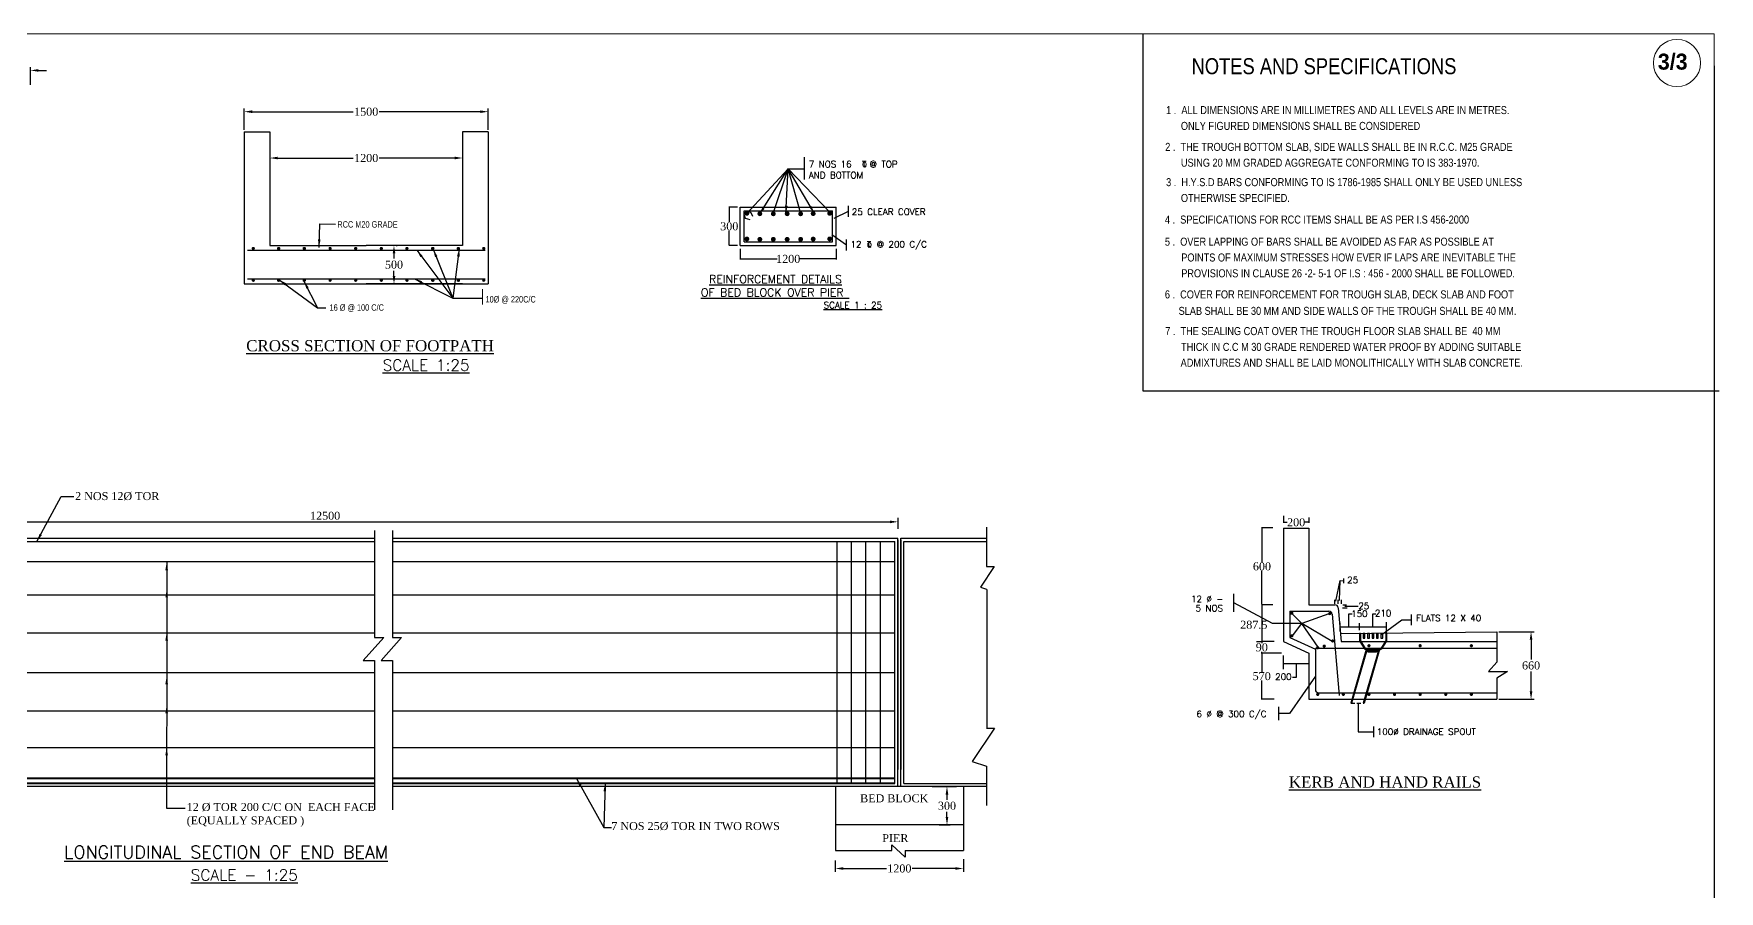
# Model space of a CAD drawing. Header units: millimetres. Extents: x 80 to 6605, y -615 to 2491.
# Drawn here: x 5911 to 6438, y -283 to -15 of the extents above; entities that cross this region are included whole.
import ezdxf
from ezdxf.enums import TextEntityAlignment as Align

# ---------------------------------------------------------------- set-up
doc = ezdxf.new("R2010")
doc.units = ezdxf.units.MM
doc.linetypes.add('DASHED', pattern=[19.05, 12.7, -6.35])
for name, color, linetype in [('abutment', 2, 'Continuous'), ('border', 7, 'Continuous'), ('MAIN', 7, 'Continuous'), ('STEEL', 5, 'Continuous'), ('TEXT_GENERAL', 4, 'Continuous')]:
    doc.layers.add(name, color=color, linetype=linetype)
doc.styles.add('ARIAL NARROW', font='ARIALN.TTF')
doc.styles.add('arn', font='ARIALN.TTF')
doc.styles.add('CITYBLUEPR', font='cityb___.ttf')
doc.styles.add('ROMANT', font='romant')
doc.styles.add('SIMPLEX', font='simplex.shx')
doc.styles.get("Standard").update_dxf_attribs({"font": 'times.ttf', "height": 2.5})
doc.styles.add('TIMES NEW ROMAN', font='times.ttf')
doc.styles.add('TNR_2.5', font='times.ttf', dxfattribs={"height": 2.5})
doc.dimstyles.new('ISO-25', dxfattribs={"dimtxt": 2.5, "dimasz": 2.5, "dimexe": 1.25, "dimexo": 0.625, "dimtad": 1, "dimlfac": 25, "dimtxsty": 'Standard', "dimcen": 2.5, "dimadec": 0, "dimazin": 0, "dimtfac": 1, "dimtmove": 0, "dimatfit": 3, "dimfxl": 1, "dimarcsym": 0})
doc.dimstyles.get("Standard").update_dxf_attribs({"dimtxt": 0.18, "dimasz": 0.18, "dimexe": 0.18, "dimexo": 0.0625, "dimgap": 0.09, "dimtad": 0, "dimtih": 1, "dimtoh": 1, "dimdec": 4, "dimzin": 0, "dimdsep": 46, "dimtxsty": 'Standard', "dimcen": 0.09, "dimadec": 0, "dimazin": 0, "dimtfac": 1, "dimtdec": 4, "dimtofl": 0, "dimtmove": 0, "dimatfit": 3, "dimfxl": 1, "dimtolj": 1, "dimtzin": 0, "dimarcsym": 0})
doc.dimstyles.new('STYLE_ESH', dxfattribs={"dimtxt": 2.5, "dimasz": 2.5, "dimexe": 1, "dimexo": 0.625, "dimtad": 0, "dimtih": 1, "dimtoh": 1, "dimdec": 0, "dimlfac": 100, "dimzin": 9, "dimdsep": 46, "dimtxsty": 'TNR_2.5', "dimcen": 2.5, "dimadec": 0, "dimazin": 2, "dimtfac": 1, "dimtdec": 0, "dimtofl": 0, "dimtmove": 2, "dimatfit": 3, "dimfxl": 1, "dimarcsym": 0})

# ---------------------------------------------------------------- blocks, each defined once
blk = doc.blocks.new('*D198')
at = {"color": 0, "lineweight": -2, "transparency": 16777216}
for p, q in [((5823.25, -169.84), (5823.25, -166.43)), ((5825.75, -167.68), (6178.66, -167.68)), ((6181.16, -169.84), (6181.16, -166.43))]:
    blk.add_line(p, q, dxfattribs=at)
at = {"color": 0, "transparency": 16777216}
for points in [[(5825.75, -167.27), (5825.75, -168.1), (5823.25, -167.68)], [(6178.66, -167.27), (6178.66, -168.1), (6181.16, -167.68)]]:
    blk.add_solid(points, dxfattribs=at)
at = {"layer": 'Defpoints', "color": 0, "transparency": 16777216}
for p in [(6181.16, -167.68), (5823.25, -170.46), (6181.16, -170.46)]:
    blk.add_point(p, dxfattribs=at)
at = {"color": 0, "transparency": 16777216, "insert": (6002.2, -165.79), "char_height": 2.5, "attachment_point": 5}
blk.add_mtext('12500', dxfattribs=at)
blk = doc.blocks.new('*D201')
at = {"color": 0, "lineweight": -2, "transparency": 16777216}
for p, q in [((5984.91, -46.46), (5984.91, -55)), ((6045.15, -46.46), (6045.15, -55)), ((5987.41, -54), (6010.99, -54)), ((6042.65, -54), (6019.06, -54))]:
    blk.add_line(p, q, dxfattribs=at)
at = {"color": 0, "transparency": 16777216}
for points in [[(5987.41, -53.58), (5987.41, -54.42), (5984.91, -54)], [(6042.65, -53.58), (6042.65, -54.42), (6045.15, -54)]]:
    blk.add_solid(points, dxfattribs=at)
at = {"layer": 'Defpoints', "color": 0, "transparency": 16777216}
for p in [(5984.91, -45.83), (6045.15, -45.83), (6045.15, -54)]:
    blk.add_point(p, dxfattribs=at)
at = {"color": 0, "transparency": 16777216, "insert": (6015.03, -54), "char_height": 2.5, "attachment_point": 5, "style": 'TNR_2.5'}
blk.add_mtext('1200', dxfattribs=at)
blk = doc.blocks.new('*D202')
at = {"color": 0, "lineweight": -2, "transparency": 16777216}
for p, q in [((5976.91, -45.21), (5976.91, -38.53)), ((5979.41, -39.53), (6010.99, -39.53)), ((6050.65, -39.53), (6019.06, -39.53)), ((6053.15, -45.21), (6053.15, -38.53))]:
    blk.add_line(p, q, dxfattribs=at)
at = {"color": 0, "transparency": 16777216}
for points in [[(5979.41, -39.11), (5979.41, -39.94), (5976.91, -39.53)], [(6050.65, -39.11), (6050.65, -39.94), (6053.15, -39.53)]]:
    blk.add_solid(points, dxfattribs=at)
at = {"layer": 'Defpoints', "color": 0, "transparency": 16777216}
for p in [(6053.15, -39.53), (5976.91, -45.83), (6053.15, -45.83)]:
    blk.add_point(p, dxfattribs=at)
at = {"color": 0, "transparency": 16777216, "insert": (6015.03, -39.53), "char_height": 2.5, "attachment_point": 5, "style": 'TNR_2.5'}
blk.add_mtext('1500', dxfattribs=at)
blk = doc.blocks.new('*D203')
at = {"color": 0, "lineweight": -2, "transparency": 16777216}
for p, q in [((6023.71, -83.83), (6023.71, -85.43)), ((6024.34, -81.33), (6024.71, -81.33)), ((6023.71, -90.83), (6023.71, -89.23)), ((6023.09, -93.33), (6022.71, -93.33))]:
    blk.add_line(p, q, dxfattribs=at)
at = {"color": 0, "transparency": 16777216}
for points in [[(6023.3, -83.83), (6024.13, -83.83), (6023.71, -81.33)], [(6023.3, -90.83), (6024.13, -90.83), (6023.71, -93.33)]]:
    blk.add_solid(points, dxfattribs=at)
at = {"layer": 'Defpoints', "color": 0, "transparency": 16777216}
for p in [(6023.71, -81.33), (6023.71, -93.33), (6023.71, -93.33)]:
    blk.add_point(p, dxfattribs=at)
at = {"color": 0, "transparency": 16777216, "insert": (6023.71, -87.33), "char_height": 2.5, "attachment_point": 5, "style": 'TNR_2.5'}
blk.add_mtext('500', dxfattribs=at)
blk = doc.blocks.new('*D204')
at = {"color": 0, "lineweight": -2, "transparency": 16777216}
for p, q in [((6161.58, -273.54), (6161.58, -276.99)), ((6201.58, -273.06), (6201.58, -276.99)), ((6164.08, -275.99), (6177.55, -275.99)), ((6199.08, -275.99), (6185.62, -275.99))]:
    blk.add_line(p, q, dxfattribs=at)
at = {"color": 0, "transparency": 16777216}
for points in [[(6164.08, -275.57), (6164.08, -276.4), (6161.58, -275.99)], [(6199.08, -275.57), (6199.08, -276.4), (6201.58, -275.99)]]:
    blk.add_solid(points, dxfattribs=at)
at = {"layer": 'Defpoints', "color": 0, "transparency": 16777216}
for p in [(6161.58, -272.92), (6201.58, -272.43), (6201.58, -275.99)]:
    blk.add_point(p, dxfattribs=at)
at = {"color": 0, "transparency": 16777216, "insert": (6181.58, -275.99), "char_height": 2.5, "attachment_point": 5, "style": 'TNR_2.5'}
blk.add_mtext('1200', dxfattribs=at)
blk = doc.blocks.new('*D205')
at = {"color": 0, "lineweight": -2, "transparency": 16777216}
for p, q in [((6194.02, -250.39), (6197.46, -250.39)), ((6196.46, -252.89), (6196.46, -254.49)), ((6194.02, -262.39), (6197.46, -262.39)), ((6196.46, -259.89), (6196.46, -258.29))]:
    blk.add_line(p, q, dxfattribs=at)
at = {"color": 0, "transparency": 16777216}
for points in [[(6196.04, -252.89), (6196.87, -252.89), (6196.46, -250.39)], [(6196.04, -259.89), (6196.87, -259.89), (6196.46, -262.39)]]:
    blk.add_solid(points, dxfattribs=at)
at = {"layer": 'Defpoints', "color": 0, "transparency": 16777216}
for p in [(6193.4, -250.39), (6193.4, -262.39), (6196.46, -262.39)]:
    blk.add_point(p, dxfattribs=at)
at = {"color": 0, "transparency": 16777216, "insert": (6196.46, -256.39), "char_height": 2.5, "attachment_point": 5, "style": 'TNR_2.5'}
blk.add_mtext('300', dxfattribs=at)
blk = doc.blocks.new('*D206')
at = {"color": 0, "lineweight": -2, "transparency": 16777216}
for p, q in [((6298.3, -169.6), (6294.68, -169.6)), ((6294.86, -169.78), (6294.86, -180.24)), ((6294.86, -193.42), (6294.86, -182.96)), ((6298.3, -193.6), (6294.68, -193.6))]:
    blk.add_line(p, q, dxfattribs=at)
at = {"color": 0, "transparency": 16777216}
for points in [[(6294.83, -169.78), (6294.89, -169.78), (6294.86, -169.6)], [(6294.83, -193.42), (6294.89, -193.42), (6294.86, -193.6)]]:
    blk.add_solid(points, dxfattribs=at)
at = {"layer": 'Defpoints', "color": 0, "transparency": 16777216}
for p in [(6294.86, -169.6), (6298.36, -169.6), (6298.36, -193.6)]:
    blk.add_point(p, dxfattribs=at)
at = {"color": 0, "transparency": 16777216, "insert": (6294.86, -181.6), "char_height": 2.5, "attachment_point": 5}
blk.add_mtext('\\A1;600', dxfattribs=at)
blk = doc.blocks.new('*D207')
at = {"color": 0, "lineweight": -2, "transparency": 16777216}
for p, q in [((6298.3, -193.6), (6294.68, -193.6)), ((6294.86, -193.78), (6294.86, -204.92)), ((6298.66, -205.1), (6294.68, -205.1))]:
    blk.add_line(p, q, dxfattribs=at)
at = {"color": 0, "transparency": 16777216}
for points in [[(6294.83, -193.78), (6294.89, -193.78), (6294.86, -193.6)], [(6294.83, -204.92), (6294.89, -204.92), (6294.86, -205.1)]]:
    blk.add_solid(points, dxfattribs=at)
at = {"layer": 'Defpoints', "color": 0, "transparency": 16777216}
for p in [(6298.36, -193.6), (6294.86, -205.1), (6298.72, -205.1)]:
    blk.add_point(p, dxfattribs=at)
at = {"color": 0, "transparency": 16777216, "insert": (6292.31, -199.85), "char_height": 2.5, "attachment_point": 5}
blk.add_mtext('\\A1;287.5', dxfattribs=at)
blk = doc.blocks.new('*D208')
at = {"color": 0, "lineweight": -2, "transparency": 16777216}
for p, q in [((6293.11, -205.1), (6294.98, -205.1)), ((6294.8, -205.28), (6294.8, -205.54)), ((6300.98, -208.7), (6294.62, -208.7)), ((6294.8, -208.52), (6294.8, -208.27))]:
    blk.add_line(p, q, dxfattribs=at)
at = {"color": 0, "transparency": 16777216}
for points in [[(6294.77, -205.28), (6294.83, -205.28), (6294.8, -205.1)], [(6294.77, -208.52), (6294.83, -208.52), (6294.8, -208.7)]]:
    blk.add_solid(points, dxfattribs=at)
at = {"layer": 'Defpoints', "color": 0, "transparency": 16777216}
for p in [(6293.05, -205.1), (6294.8, -208.7), (6301.05, -208.7)]:
    blk.add_point(p, dxfattribs=at)
at = {"color": 0, "transparency": 16777216, "insert": (6294.8, -206.9), "char_height": 2.5, "attachment_point": 5}
blk.add_mtext('\\A1;90', dxfattribs=at)
blk = doc.blocks.new('*D209')
at = {"color": 0, "lineweight": -2, "transparency": 16777216}
for p, q in [((6301.6, -165.83), (6301.6, -168)), ((6301.78, -167.82), (6302.77, -167.82)), ((6309.27, -167.82), (6308.28, -167.82)), ((6309.45, -166.35), (6309.45, -168))]:
    blk.add_line(p, q, dxfattribs=at)
at = {"color": 0, "transparency": 16777216}
for points in [[(6301.78, -167.79), (6301.78, -167.85), (6301.6, -167.82)], [(6309.27, -167.79), (6309.27, -167.85), (6309.45, -167.82)]]:
    blk.add_solid(points, dxfattribs=at)
at = {"layer": 'Defpoints', "color": 0, "transparency": 16777216}
for p in [(6301.6, -165.77), (6309.45, -166.28), (6309.45, -167.82)]:
    blk.add_point(p, dxfattribs=at)
at = {"color": 0, "transparency": 16777216, "insert": (6305.53, -167.82), "char_height": 2.5, "attachment_point": 5}
blk.add_mtext('\\A1;200', dxfattribs=at)
blk = doc.blocks.new('*D210')
at = {"color": 0, "lineweight": -2, "transparency": 16777216}
for p, q in [((6131.01, -69.35), (6128.27, -69.35)), ((6128.45, -69.53), (6128.45, -73.99)), ((6128.45, -81.17), (6128.45, -76.71)), ((6131.01, -81.35), (6128.27, -81.35))]:
    blk.add_line(p, q, dxfattribs=at)
at = {"color": 0, "transparency": 16777216}
for points in [[(6128.42, -69.53), (6128.48, -69.53), (6128.45, -69.35)], [(6128.42, -81.17), (6128.48, -81.17), (6128.45, -81.35)]]:
    blk.add_solid(points, dxfattribs=at)
at = {"layer": 'Defpoints', "color": 0, "transparency": 16777216}
for p in [(6128.45, -69.35), (6131.07, -69.35), (6131.07, -81.35)]:
    blk.add_point(p, dxfattribs=at)
at = {"color": 0, "transparency": 16777216, "insert": (6128.45, -75.35), "char_height": 2.5, "attachment_point": 5}
blk.add_mtext('\\A1;300', dxfattribs=at)
blk = doc.blocks.new('*D211')
at = {"color": 0, "lineweight": -2, "transparency": 16777216}
for p, q in [((6131.86, -82.4), (6131.86, -85.7)), ((6161.86, -82.4), (6161.86, -85.7)), ((6132.04, -85.52), (6143.36, -85.52)), ((6161.68, -85.52), (6150.36, -85.52))]:
    blk.add_line(p, q, dxfattribs=at)
at = {"color": 0, "transparency": 16777216}
for points in [[(6132.04, -85.49), (6132.04, -85.55), (6131.86, -85.52)], [(6161.68, -85.49), (6161.68, -85.55), (6161.86, -85.52)]]:
    blk.add_solid(points, dxfattribs=at)
at = {"layer": 'Defpoints', "color": 0, "transparency": 16777216}
for p in [(6131.86, -82.34), (6161.86, -82.34), (6161.86, -85.52)]:
    blk.add_point(p, dxfattribs=at)
at = {"color": 0, "transparency": 16777216, "insert": (6146.86, -85.52), "char_height": 2.5, "attachment_point": 5}
blk.add_mtext('\\A1;1200', dxfattribs=at)
blk = doc.blocks.new('*D215')
at = {"color": 0, "lineweight": -2, "transparency": 16777216}
for p, q in [((5898.15, -31.12), (5898.15, -25.62)), ((5910.15, -31.12), (5910.15, -25.62)), ((5895.65, -26.62), (5893.15, -26.62)), ((5912.65, -26.62), (5915.15, -26.62))]:
    blk.add_line(p, q, dxfattribs=at)
at = {"color": 0, "transparency": 16777216}
for points in [[(5895.65, -26.21), (5895.65, -27.04), (5898.15, -26.62)], [(5912.65, -26.21), (5912.65, -27.04), (5910.15, -26.62)]]:
    blk.add_solid(points, dxfattribs=at)
at = {"layer": 'Defpoints', "color": 0, "transparency": 16777216}
for p in [(5898.15, -26.62), (5898.15, -31.75), (5910.15, -31.75)]:
    blk.add_point(p, dxfattribs=at)
at = {"color": 0, "transparency": 16777216, "insert": (5904.15, -26.62), "char_height": 2.5, "attachment_point": 5, "style": 'TNR_2.5'}
blk.add_mtext('300', dxfattribs=at)

msp = doc.modelspace()

# ---------------------------------------------------------------- hatches: boundary and pattern name
h = msp.add_hatch()
h.set_pattern_fill('LINE', color=0, scale=0.05, angle=45, style=0)
h.set_pattern_definition([(45, (6284.52861, -207.00373), (-0.1122532, 0.1122532), [])])
h.paths.add_polyline_path([(6328.30616, -207.2395), (6327.98944, -208.33623), (6330.64391, -208.33623), (6330.95166, -207.27054)])

# ---------------------------------------------------------------- linework, layer by layer
at = {"color": 0}
for p, q in [((6257.71853, -126.87423), (6257.71853, -15.15823)), ((6436.08736, -25.15823), (6436.08736, -615.15823)), ((5976.90802, -45.83034), (5984.90802, -45.83034)), ((5976.90802, -45.83034), (5976.90802, -93.33034)), ((5984.90802, -45.83034), (5984.90802, -81.33034)), ((6053.14802, -45.83034), (6045.14802, -45.83034)), ((6045.14802, -45.83034), (6045.14802, -81.33034)), ((6053.14802, -45.83034), (6053.14802, -93.33034)), ((6146.84154, -57.35704), (6151.78871, -57.35704)), ((6151.82488, -53.70045), (6151.82488, -60.69593)), ((6131.86321, -69.35158), (6161.86321, -69.35158)), ((6131.86321, -81.35158), (6131.86321, -69.35158)), ((6133.06321, -70.55158), (6160.66321, -70.55158)), ((6133.06321, -80.15158), (6133.06321, -70.55158)), ((6133.06321, -71.84302), (6133.44098, -72.75207)), ((6133.44098, -72.75207), (6134.82625, -73.16527)), ((6134.23699, -70.55158), (6135.14673, -70.98562)), ((6135.14673, -70.98562), (6135.72564, -72.13226)), ((6160.66321, -80.15158), (6160.66321, -70.55158)), ((6161.86321, -81.35158), (6161.86321, -69.35158)), ((6165.66377, -72.37861), (6165.66377, -68.90799)), ((5977.92577, -82.74118), (6043.14802, -82.74118)), ((5984.90802, -81.33034), (6015.02802, -81.33034)), ((5997.13924, -82.74118), (6001.19259, -82.74118)), ((6045.14802, -81.33034), (6015.02802, -81.33034)), ((6032.91681, -82.74118), (6052.14557, -82.74118)), ((6131.86321, -81.35158), (6161.86321, -81.35158)), ((6131.86321, -81.35158), (6161.86321, -81.35158)), ((6133.06321, -80.15158), (6160.66321, -80.15158)), ((6165.08471, -82.8983), (6165.08471, -79.42767)), ((5976.90802, -93.33034), (6053.14802, -93.33034)), ((5977.92577, -91.7117), (6043.14802, -91.7117)), ((5997.13924, -91.7117), (6001.19259, -91.7117)), ((6045.14802, -93.33034), (6015.02802, -93.33034)), ((6032.91681, -91.7117), (6052.14557, -91.7117)), ((6437.71853, -126.87423), (6257.71853, -126.87423)), ((5823.2534, -172.79095), (6017.64165, -172.79095)), ((5823.2534, -172.79095), (6017.64165, -172.79095)), ((6017.64165, -170.38724), (6017.64165, -203.81963)), ((6023.22784, -170.38724), (6023.22784, -203.81963)), ((6023.22784, -172.79095), (6181.15596, -172.79095)), ((6023.22784, -172.79095), (6181.15596, -172.79095)), ((6181.15596, -250.39095), (6181.15596, -172.79095)), ((6181.15596, -173.29095), (6181.15596, -245.0529)), ((6182.0232, -250.39095), (6182.0232, -172.79095)), ((6182.0232, -172.79095), (6208.75466, -172.79095)), ((6182.0232, -172.79095), (6208.75466, -172.79095)), ((6182.0232, -173.29095), (6182.0232, -245.0529)), ((6208.75466, -169.36802), (6208.75466, -181.67738)), ((6301.54666, -169.60204), (6301.54666, -205.10204)), ((6301.54666, -169.60204), (6309.54666, -169.60204)), ((6309.54666, -169.60204), (6309.54666, -193.60204)), ((5824.2534, -173.79095), (6017.64165, -173.79095)), ((6023.22784, -173.79095), (6180.15596, -173.79095)), ((6162.15596, -249.39095), (6162.15596, -173.79095)), ((6166.65596, -249.39095), (6166.65596, -173.79095)), ((6171.15596, -249.39095), (6171.15596, -173.79095)), ((6175.65596, -249.39095), (6175.65596, -173.79095)), ((6180.15596, -249.39095), (6180.15596, -173.79095)), ((6183.0232, -249.39095), (6183.0232, -173.79095)), ((6183.0232, -173.79095), (6208.75466, -173.79095)), ((5824.2534, -180.05108), (6017.64165, -180.05108)), ((6023.22784, -180.05108), (6180.15596, -180.05108)), ((6211.2418, -181.67738), (6206.8885, -188.13522)), ((6208.75466, -181.67738), (6211.2418, -181.67738)), ((6206.8885, -188.13522), (6208.75466, -188.72085)), ((6208.88895, -188.79562), (6208.88895, -232.14971)), ((6320.4184, -186.78853), (6320.4184, -185.39748)), ((5824.2534, -190.45205), (6017.64165, -190.45205)), ((6023.22784, -190.45205), (6180.15596, -190.45205)), ((6286.05222, -195.8189), (6286.05222, -190.12839)), ((6298.12888, -199.42511), (6286.05222, -192.97364)), ((6309.54666, -193.60204), (6317.62984, -193.60204)), ((6317.54666, -192.05252), (6317.54666, -193.26895)), ((6317.54666, -192.05252), (6317.54666, -193.26895)), ((6318.54666, -192.05252), (6318.54666, -193.26895)), ((6318.54666, -192.05252), (6318.54666, -193.26895)), ((6318.62608, -194.51541), (6319.54666, -205.10204)), ((6319.54666, -192.05252), (6319.54666, -193.26895)), ((6319.54666, -192.05252), (6319.54666, -193.26895)), ((6320.05149, -194.51541), (6321.4769, -194.51541)), ((6320.13985, -193.60204), (6321.25406, -193.60204)), ((6307.26609, -199.42511), (6298.12888, -199.42511)), ((6303.54666, -195.60204), (6303.54666, -203.80887)), ((6303.54666, -195.60204), (6309.54666, -195.60204)), ((6309.54666, -195.60204), (6315.7962, -195.60204)), ((6316.79245, -196.51541), (6318.99998, -221.90204)), ((6319.25976, -201.80272), (6319.25976, -199.24495)), ((6325.33252, -201.57522), (6325.33252, -199.33289)), ((6333.79932, -202.47639), (6333.79932, -198.98115)), ((6341.52412, -199.95366), (6341.52412, -196.59323)), ((5824.2534, -202.30998), (6017.64165, -202.30998)), ((6020.49989, -203.81963), (6014.11091, -211.04372)), ((6017.64165, -203.81963), (6020.49989, -203.81963)), ((6026.08608, -203.81963), (6019.6971, -211.04372)), ((6023.22784, -202.30998), (6180.15596, -202.30998)), ((6023.22784, -203.81963), (6026.08608, -203.81963)), ((6301.54666, -205.10204), (6309.54666, -208.70204)), ((6303.54666, -203.80887), (6311.54666, -207.40887)), ((6319.25976, -200.52384), (6333.79932, -200.52384)), ((6319.32926, -202.60204), (6368.22268, -202.02148)), ((6319.54666, -205.10204), (6368.22268, -205.10204)), ((6325.60343, -202.5306), (6325.33204, -202.5306)), ((6325.34569, -202.4785), (6325.34569, -204.83107)), ((6325.41032, -205.04906), (6326.89715, -207.3365)), ((6325.58569, -202.4785), (6325.58569, -204.8785)), ((6325.58569, -204.8785), (6327.14569, -207.2785)), ((6333.50569, -204.8785), (6331.94569, -207.2785)), ((6333.68107, -205.04906), (6332.19424, -207.3365)), ((6333.79932, -202.47639), (6333.47365, -202.47639)), ((6333.50569, -202.4785), (6333.50569, -204.8785)), ((6333.74569, -202.4785), (6333.74569, -204.83107)), ((6333.74569, -202.4785), (6333.74569, -204.8785)), ((6333.74569, -202.4785), (6333.74569, -202.4785)), ((6368.22268, -202.02148), (6368.22268, -211.52968)), ((6298.62411, -208.70204), (6294.5984, -208.70204)), ((6294.7784, -208.88204), (6294.7784, -214.54041)), ((6301.51724, -209.46112), (6301.51724, -213.66657)), ((6309.54666, -208.70204), (6309.54666, -223.10204)), ((6311.54666, -207.09871), (6368.22268, -207.09871)), ((6311.54666, -207.40887), (6311.54666, -220.10537)), ((6327.45466, -207.5185), (6322.60787, -224.30204)), ((6327.71719, -207.50529), (6322.86658, -224.30204)), ((6331.36489, -207.53139), (6326.52182, -224.30204)), ((6331.61144, -207.53414), (6326.76917, -224.30204)), ((6327.14569, -207.2785), (6328.30616, -207.2395)), ((6327.23252, -207.5185), (6327.97972, -207.47613)), ((6327.97972, -207.47613), (6327.73134, -208.33623)), ((6327.98944, -208.33623), (6327.73134, -208.33623)), ((6328.30616, -207.2395), (6327.98944, -208.33623)), ((6327.98944, -208.33623), (6330.64391, -208.33623)), ((6328.30616, -207.2395), (6330.95166, -207.27054)), ((6330.95166, -207.27054), (6330.64391, -208.33623)), ((6330.93304, -208.33623), (6330.64391, -208.33623)), ((6331.16626, -207.52863), (6330.93304, -208.33623)), ((6331.94569, -207.2785), (6330.95166, -207.27054)), ((6331.16626, -207.52863), (6331.85886, -207.5185)), ((5824.2534, -214.73854), (6017.64165, -214.73854)), ((6014.11091, -211.04372), (6017.64165, -211.04372)), ((6017.64165, -211.04372), (6017.64165, -257.63448)), ((6019.6971, -211.04372), (6023.22784, -211.04372)), ((6023.22784, -211.04372), (6023.22784, -257.63448)), ((6023.22784, -214.73854), (6180.15596, -214.73854)), ((6301.51724, -211.88734), (6309.54666, -211.88734)), ((6368.22268, -211.52968), (6365.62603, -214.38669)), ((6365.62603, -214.38669), (6371.53175, -214.44819)), ((6371.53175, -214.44819), (6368.22268, -216.54594)), ((6294.7784, -222.92204), (6294.7784, -217.26367)), ((6312.54666, -221.10537), (6368.22268, -221.10537)), ((6368.22268, -216.54594), (6368.22268, -223.10204)), ((6298.62411, -223.10204), (6294.5984, -223.10204)), ((6300.08548, -229.65357), (6300.08548, -225.50245)), ((6309.54666, -223.10204), (6368.22268, -223.10204)), ((5824.2534, -226.71788), (6017.64165, -226.71788)), ((6023.22784, -226.71788), (6180.15596, -226.71788)), ((6329.79364, -235.00139), (6329.79364, -231.64095)), ((6211.32705, -232.14971), (6204.28185, -242.60083)), ((6208.83991, -232.14971), (6211.32705, -232.14971)), ((5824.2534, -238.16245), (6017.64165, -238.16245)), ((6023.22784, -238.16245), (6180.15596, -238.16245)), ((6204.28185, -242.60083), (6208.83991, -244.03123)), ((6208.83991, -244.03123), (6208.83991, -256.34058)), ((6017.64165, -250.39095), (5823.2534, -250.39095)), ((6182.0232, -250.39095), (6023.22784, -250.39095)), ((6161.58159, -250.39095), (6161.58159, -270.41641)), ((6208.83991, -250.39095), (6182.0232, -250.39095)), ((6191.78096, -250.39095), (6199.45544, -250.39095)), ((6201.58159, -250.39095), (6201.58159, -270.40924)), ((6201.58159, -262.39095), (6161.58159, -262.39095)), ((6161.58159, -270.41641), (6179.22602, -270.41641)), ((6179.22602, -270.41641), (6179.22602, -268.64023)), ((6183.35753, -272.42573), (6179.22602, -268.64023)), ((6183.35753, -270.41641), (6201.58159, -270.40924)), ((6183.35753, -270.41641), (6183.35753, -272.42573))]:
    msp.add_line(p, q, dxfattribs=at)
for p, q in [((6368.84768, -202.02148), (6379.91346, -202.02148)), ((6378.91346, -204.52148), (6378.91346, -210.66513)), ((6378.91346, -220.60204), (6378.91346, -214.45839)), ((6368.84768, -223.10204), (6379.91346, -223.10204))]:
    msp.add_line(p, q)
at = {"color": 0, "linetype": 'DASHED', "ltscale": 0.1}
msp.add_line((6322.60787, -224.30204), (6326.76917, -224.30204), dxfattribs=at)
at = {"color": 0, "lineweight": 40}
for p, q in [((6017.64165, -247.89095), (5824.2534, -247.89095)), ((6017.64165, -249.39095), (5824.2534, -249.39095)), ((6180.15596, -247.89095), (6023.22784, -247.89095)), ((6180.15596, -249.39095), (6023.22784, -249.39095))]:
    msp.add_line(p, q, dxfattribs=at)
at = {"color": 0, "ltscale": 6}
msp.add_line((6183.0232, -249.39095), (6208.83991, -249.39095), dxfattribs=at)
at = {"color": 0}
for points, const_width in [([(6133.56783, -71.29449, 1), (6134.31783, -71.29449, 1)], 0.75), ([(6137.62453, -71.42319, 1), (6138.37453, -71.42319, 1)], 0.75), ([(6141.82699, -71.42319, 1), (6142.57699, -71.42319, 1)], 0.75), ([(6146.15679, -71.42319, 1), (6146.90679, -71.42319, 1)], 0.75), ([(6150.35925, -71.42319, 1), (6151.10925, -71.42319, 1)], 0.75), ([(6154.28717, -71.35884, 1), (6155.03717, -71.35884, 1)], 0.75), ([(6159.4431, -71.29449, 1), (6160.1931, -71.29449, 1)], 0.75), ([(6133.56783, -79.27211, 1), (6134.31783, -79.27211, 1)], 0.75), ([(6137.62453, -79.40081, 1), (6138.37453, -79.40081, 1)], 0.75), ([(6141.82699, -79.40081, 1), (6142.57699, -79.40081, 1)], 0.75), ([(6146.15679, -79.40081, 1), (6146.90679, -79.40081, 1)], 0.75), ([(6150.35925, -79.40081, 1), (6151.10925, -79.40081, 1)], 0.75), ([(6154.28717, -79.33646, 1), (6155.03717, -79.33646, 1)], 0.75), ([(6159.4431, -79.27211, 1), (6160.1931, -79.27211, 1)], 0.75), ([(5979.50122, -82.25964, 1), (5980.00122, -82.25964, 1)], 0.5), ([(5987.38122, -82.25964, 1), (5987.88122, -82.25964, 1)], 0.5), ([(5987.50122, -82.25964, 1), (5988.00122, -82.25964, 1)], 0.5), ([(5995.38122, -82.25964, 1), (5995.88122, -82.25964, 1)], 0.5), ([(5995.50122, -82.25964, 1), (5996.00122, -82.25964, 1)], 0.5), ([(6003.50122, -82.25964, 1), (6004.00122, -82.25964, 1)], 0.5), ([(6011.50122, -82.25964, 1), (6012.00122, -82.25964, 1)], 0.5), ([(6019.50122, -82.25964, 1), (6020.00122, -82.25964, 1)], 0.5), ([(6027.50122, -82.25964, 1), (6028.00122, -82.25964, 1)], 0.5), ([(6035.50122, -82.25964, 1), (6036.00122, -82.25964, 1)], 0.5), ([(6035.62122, -82.25964, 1), (6036.12122, -82.25964, 1)], 0.5), ([(6043.50122, -82.25964, 1), (6044.00122, -82.25964, 1)], 0.5), ([(6043.62122, -82.25964, 1), (6044.12122, -82.25964, 1)], 0.5), ([(6051.50122, -82.25964, 1), (6052.00122, -82.25964, 1)], 0.5), ([(5979.50122, -92.19324, -1), (5980.00122, -92.19324, -1)], 0.5), ([(5987.38122, -92.19324, -1), (5987.88122, -92.19324, -1)], 0.5), ([(5987.50122, -92.19324, -1), (5988.00122, -92.19324, -1)], 0.5), ([(5995.38122, -92.19324, -1), (5995.88122, -92.19324, -1)], 0.5), ([(5995.50122, -92.19324, -1), (5996.00122, -92.19324, -1)], 0.5), ([(6003.50122, -92.19324, -1), (6004.00122, -92.19324, -1)], 0.5), ([(6011.50122, -92.19324, -1), (6012.00122, -92.19324, -1)], 0.5), ([(6019.50122, -92.19324, -1), (6020.00122, -92.19324, -1)], 0.5), ([(6027.50122, -92.19324, -1), (6028.00122, -92.19324, -1)], 0.5), ([(6035.50122, -92.19324, -1), (6036.00122, -92.19324, -1)], 0.5), ([(6035.62122, -92.19324, -1), (6036.12122, -92.19324, -1)], 0.5), ([(6043.50122, -92.19324, -1), (6044.00122, -92.19324, -1)], 0.5), ([(6043.62122, -92.19324, -1), (6044.12122, -92.19324, -1)], 0.5), ([(6051.50122, -92.19324, -1), (6052.00122, -92.19324, -1)], 0.5), ([(6303.90741, -196.21778, 1), (6304.40741, -196.21778, 1)], 0.5), ([(6315.7753, -196.34, 1), (6316.2753, -196.34, 1)], 0.5), ([(6303.90741, -203.30636, 1), (6304.40741, -203.30636, 1)], 0.5), ([(6316.69292, -204.89518, 1), (6317.19292, -204.89518, 1)], 0.5), ([(6312.01985, -207.01948, 1), (6312.51985, -207.01948, 1)], 0.5), ([(6314.06241, -206.51195, -1), (6314.56241, -206.51195, -1)], 0.5), ([(6328.01985, -206.38128, -1), (6328.51985, -206.38128, -1)], 0.5), ([(6344.01985, -206.38128, -1), (6344.51985, -206.38128, -1)], 0.5), ([(6360.01985, -206.38128, -1), (6360.51985, -206.38128, -1)], 0.5), ([(6312.01985, -221.58691, -1), (6312.51985, -221.58691, -1)], 0.5), ([(6320.01985, -221.58691, -1), (6320.51985, -221.58691, -1)], 0.5), ([(6328.01985, -221.58691, -1), (6328.51985, -221.58691, -1)], 0.5), ([(6336.01985, -221.58691, -1), (6336.51985, -221.58691, -1)], 0.5), ([(6344.01985, -221.58691, -1), (6344.51985, -221.58691, -1)], 0.5), ([(6352.01985, -221.58691, -1), (6352.51985, -221.58691, -1)], 0.5), ([(6360.01985, -221.58691, -1), (6360.51985, -221.58691, -1)], 0.5)]:
    msp.add_lwpolyline(points, format="xyb", close=True, dxfattribs=dict(at, const_width=const_width))
for points in [[(6327.00227, -202.51664), (6326.43642, -202.51664), (6326.43642, -204.04273), (6327.00227, -204.04273)], [(6328.40227, -202.51664), (6327.83642, -202.51664), (6327.83642, -204.04273), (6328.40227, -204.04273)], [(6329.80227, -202.51664), (6329.23642, -202.51664), (6329.23642, -204.04273), (6329.80227, -204.04273)], [(6331.20227, -202.51664), (6330.63642, -202.51664), (6330.63642, -204.04273), (6331.20227, -204.04273)], [(6332.60227, -202.51664), (6332.03642, -202.51664), (6332.03642, -204.04273), (6332.60227, -204.04273)]]:
    msp.add_lwpolyline(points, close=True, dxfattribs=at)
for centre, radius, start, end in [((6317.62984, -194.60204), 1, 4.9697407, 90), ((6315.7962, -196.60204), 1, 4.9697407, 90), ((6325.74569, -204.83107), 0.4, 180, 213.0238676), ((6333.34569, -204.83107), 0.4, 326.9761324, 0), ((6327.23252, -207.1185), 0.4, 213.0238676, 270), ((6331.85886, -207.1185), 0.4, 270, 326.9761324), ((6312.54666, -220.10537), 1, 180, 270)]:
    msp.add_arc(centre, radius, start, end, dxfattribs=at)
for points in [[(6378.49679, -204.52148), (6379.33013, -204.52148), (6378.91346, -202.02148)], [(6378.49679, -220.60204), (6379.33013, -220.60204), (6378.91346, -223.10204)]]:
    msp.add_solid(points)
for points in [[(6294.7484, -208.88204), (6294.8084, -208.88204), (6294.7784, -208.70204)], [(6294.7484, -222.92204), (6294.8084, -222.92204), (6294.7784, -223.10204)]]:
    msp.add_solid(points, dxfattribs=at)
at = {"layer": 'abutment', "color": 0, "lineweight": 5}
msp.add_line((6051.37629, -99.76841), (6051.37629, -94.9635), dxfattribs=at)
at = {"layer": 'border', "color": 0, "lineweight": 5}
for p, q in [((6436.08736, -15.15823), (5576.08736, -15.15823)), ((6436.08736, -615.15823), (6436.08736, -15.15823))]:
    msp.add_line(p, q, dxfattribs=at)
at = {"layer": 'Defpoints', "color": 0, "linetype": 'ByBlock'}
for p in [(6325.37947, -202.50956), (6331.20227, -202.51664), (6332.03642, -202.51664), (6333.74569, -202.4785), (6333.74569, -202.4785), (6333.74569, -204.8785), (6330.4268, -208.33623)]:
    msp.add_point(p, dxfattribs=at)
at = {"layer": 'STEEL', "color": 0, "lineweight": 9}
msp.add_circle((6424.48902, -24.29144), 7.37169, dxfattribs=at)

# ---------------------------------------------------------------- texts
at = {"color": 0}
for s, height, style, p in [('7 NOS 16   @ TOP', 2, 'SIMPLEX', (6153.28548, -56.91953)), ('T ', 2, 'SIMPLEX', (6169.89845, -56.97961)), ('Q', 1.5, 'SIMPLEX', (6170.00056, -56.75521)), ('AND BOTTOM', 2, 'SIMPLEX', (6153.28548, -60.3481)), ('25 CLEAR COVER', 2, 'SIMPLEX', (6166.72922, -71.79627)), ('12   @ 200 C/C', 2, 'SIMPLEX', (6166.30717, -81.9634)), ('T ', 2, 'SIMPLEX', (6171.40529, -82.08313)), ('Q', 1.5, 'SIMPLEX', (6171.5074, -81.85873)), ('%%UOF BED BLOCK OVER PIER ', 2.5, 'ROMANT', (6119.5921, -97.25461)), ('%%UREINFORCEMENT DETAILS', 2.5, 'ROMANT', (6122.15222, -93.10223)), ('%%USCALE 1 : 25', 2, 'SIMPLEX', (6157.92598, -100.97583)), ('%%UCROSS SECTION OF FOOTPATH', 3.5, 'TIMES NEW ROMAN', (5977.54472, -114.39749)), ('12 %%C -', 2, 'SIMPLEX', (6272.6994, -192.75349)), ('5 NOS ', 2, 'SIMPLEX', (6274.12401, -195.66758)), ('FLATS 12 X 40', 2, 'SIMPLEX', (6343.02691, -198.71781)), ('6 %%C @ 300 C/C', 2, 'SIMPLEX', (6274.40517, -228.69041)), ('100%%C DRAINAGE SPOUT', 2, 'SIMPLEX', (6330.7232, -234.2476)), ('%%UKERB AND HAND RAILS', 3.5, 'TIMES NEW ROMAN', (6303.25517, -250.7225)), ('%%ULONGITUDINAL SECTION OF END BEAM', 4, 'ROMANT', (5920.65512, -272.88017)), ('%%USCALE - 1:25', 3.5, 'ROMANT', (5960.23501, -279.78954))]:
    msp.add_text(s, height=height, dxfattribs=dict(at, style=style)).set_placement(p)
at = {"color": 0, "lineweight": 9, "style": 'arn'}
for s, p in [('RCC M20 GRADE', (6006.02422, -75.73701)), ('16 %%C @ 100 C/C', (6003.5864, -101.707)), ('10%%C @ 220C/C', (6052.29799, -99.14057))]:
    msp.add_text(s, height=2, dxfattribs=at).set_placement(p)
at = {"color": 0, "style": 'ARIAL NARROW'}
msp.add_text('+471.700', height=0.025, dxfattribs=at).set_placement((6021.28308, -94.25369), align=Align.MIDDLE)
at = {"color": 0}
for s, p in [('BED BLOCK', (6169.32713, -255.31124)), ('PIER', (6176.22532, -267.75232))]:
    msp.add_text(s, height=2.5, dxfattribs=at).set_placement(p)
at = {"color": 0, "insert": (6020.16471, -116.96316), "char_height": 3.5, "width": 35.7622222, "attachment_point": 1, "style": 'ROMANT'}
msp.add_mtext('{\\LSCALE 1:25}', dxfattribs=at)
at = {"color": 0, "char_height": 2.5, "width": 90.9920635, "attachment_point": 1}
for s, insert in [('2 NOS 12%%C TOR', (5924.09379, -158.37556)), ('12 %%C TOR 200 C/C ON  EACH FACE\\P(EQUALLY SPACED )', (5958.95695, -255.53147)), ('7 NOS 25%%C TOR IN TWO ROWS', (6091.60029, -261.48006))]:
    msp.add_mtext(s, dxfattribs=dict(at, insert=insert))
at = {"color": 0, "linetype": 'ByBlock', "char_height": 2, "attachment_point": 5, "style": 'SIMPLEX'}
for s, insert in [('\\A1;25', (6323.18808, -185.81996)), ('\\A1;25', (6326.66232, -193.93723)), ('150', (6325.2869, -196.39459)), ('210', (6332.70293, -196.207)), ('200', (6301.55086, -216.06328))]:
    msp.add_mtext(s, dxfattribs=dict(at, insert=insert))
at = {"color": 0, "insert": (6294.7784, -215.90204), "char_height": 2.5, "attachment_point": 5}
msp.add_mtext('\\A1;570', dxfattribs=at)
at = {"insert": (6378.91346, -212.56176), "char_height": 2.5, "attachment_point": 5, "style": 'TNR_2.5'}
msp.add_mtext('660', dxfattribs=at)
at = {"layer": 'MAIN', "color": 0, "lineweight": 9, "style": 'ARIAL NARROW'}
msp.add_text('NOTES AND SPECIFICATIONS', height=5, dxfattribs=at).set_placement((6272.86866, -27.80864))
at = {"layer": 'MAIN', "color": 0, "linetype": 'Continuous', "lineweight": 9, "style": 'ARIAL NARROW'}
for s, p in [('1 .  ALL DIMENSIONS ARE IN MILLIMETRES AND ALL LEVELS ARE IN METRES.', (6264.91117, -40.27305)), ('ONLY FIGURED DIMENSIONS SHALL BE CONSIDERED', (6269.52472, -45.21347)), ('2 .  THE TROUGH BOTTOM SLAB, SIDE WALLS SHALL BE IN R.C.C. M25 GRADE', (6264.63107, -51.77192)), ('USING 20 MM GRADED AGGREGATE CONFORMING TO IS 383-1970.', (6269.53872, -56.71033)), ('3 .  H.Y.S.D BARS CONFORMING TO IS 1786-1985 SHALL ONLY BE USED UNLESS ', (6264.91117, -62.79301)), ('OTHERWISE SPECIFIED.', (6269.52472, -67.73342)), ('4 .  SPECIFICATIONS FOR RCC ITEMS SHALL BE AS PER I.S 456-2000 ', (6264.54304, -74.48249)), ('5 .  OVER LAPPING OF BARS SHALL BE AVOIDED AS FAR AS POSSIBLE AT ', (6264.52903, -81.38647)), ('POINTS OF MAXIMUM STRESSES HOW EVER IF LAPS ARE INEVITABLE THE ', (6269.63977, -86.32689)), ('PROVISIONS IN CLAUSE 26 -2- 5-1 OF I.S : 456 - 2000 SHALL BE FOLLOWED. ', (6269.63977, -91.2673)), ('6 .  COVER FOR REINFORCEMENT FOR TROUGH SLAB, DECK SLAB AND FOOT', (6264.52303, -97.86618)), ('  SLAB SHALL BE 30 MM AND SIDE WALLS OF THE TROUGH SHALL BE 40 MM.', (6267.22466, -103.0131)), ('7 .  THE SEALING COAT OVER THE TROUGH FLOOR SLAB SHALL BE  40 MM ', (6264.63107, -109.3273)), ('THICK IN C.C M 30 GRADE RENDERED WATER PROOF BY ADDING SUITABLE ', (6269.57375, -114.26772)), ('ADMIXTURES AND SHALL BE LAID MONOLITHICALLY WITH SLAB CONCRETE.', (6269.44971, -119.20814))]:
    msp.add_text(s, height=2.5, dxfattribs=at).set_placement(p)
at = {"layer": 'TEXT_GENERAL', "color": 0, "lineweight": 9, "style": 'CITYBLUEPR'}
msp.add_text('3/3', height=5, dxfattribs=at).set_placement((6418.51518, -26.37782))

# ---------------------------------------------------------------- dimensions: what is measured, and where the dimension line sits
at = {"color": 0}
for base, p1, p2, angle, text, picture, middle in [((5898.15273, -26.62321), (5910.15273, -31.74608), (5898.15273, -31.74608), 180, '300', '*D215', (5904.15273, -26.62321)), ((6023.7122, -93.33034), (6023.7122, -81.33034), (6023.7122, -93.33034), 90, '500', '*D203', (6023.7122, -87.33034)), ((6196.4572, -262.39095), (6193.39694, -250.39095), (6193.39694, -262.39095), 90, '300', '*D205', (6196.4572, -256.39095))]:
    dim = msp.add_linear_dim(base=base, p1=p1, p2=p2, angle=angle, text=text, dimstyle='STYLE_ESH', dxfattribs=at)
    dim.commit()
    dim.dimension.update_dxf_attribs({"geometry": picture, "text_midpoint": middle})
for base, p1, p2, text, dimstyle, picture, middle in [((6053.14802, -39.52614), (5976.90802, -45.83034), (6053.14802, -45.83034), '1500', 'STYLE_ESH', '*D202', (6015.02802, -39.52614)), ((6045.14802, -54.00136), (5984.90802, -45.83034), (6045.14802, -45.83034), '1200', 'STYLE_ESH', '*D201', (6015.02802, -54.00136)), ((6181.15596, -167.6844), (5823.2534, -170.46208), (6181.15596, -170.46208), '12500', 'ISO-25', '*D198', (6002.20468, -165.78777)), ((6201.58159, -275.98574), (6161.58159, -272.91674), (6201.58159, -272.43216), '1200', 'STYLE_ESH', '*D204', (6181.58159, -275.98574))]:
    dim = msp.add_linear_dim(base=base, p1=p1, p2=p2, text=text, dimstyle=dimstyle, dxfattribs=at)
    dim.commit()
    dim.dimension.update_dxf_attribs({"geometry": picture, "text_midpoint": middle})
for base, p1, p2, text, picture, middle in [((6128.45305, -69.35158), (6131.07166, -81.35158), (6131.07166, -69.35158), '300', '*D210', (6128.45305, -75.35158)), ((6294.86132, -169.60204), (6298.36284, -193.60204), (6298.36284, -169.60204), '600', '*D206', (6294.86132, -181.60204))]:
    dim = msp.add_linear_dim(base=base, p1=p1, p2=p2, angle=90, text=text, dimstyle='Standard', override={"dimscale": 1}, dxfattribs=at)
    dim.commit()
    dim.dimension.update_dxf_attribs({"geometry": picture, "text_midpoint": middle})
for base, p1, p2, text, picture, middle in [((6161.86321, -85.52381), (6131.86321, -82.33994), (6161.86321, -82.33994), '1200', '*D211', (6146.86321, -85.52381)), ((6309.45353, -167.81952), (6301.59741, -165.77183), (6309.45353, -166.28375), '200', '*D209', (6305.52547, -167.81952))]:
    dim = msp.add_linear_dim(base=base, p1=p1, p2=p2, text=text, dimstyle='Standard', override={"dimscale": 1}, dxfattribs=at)
    dim.commit()
    dim.dimension.update_dxf_attribs({"geometry": picture, "text_midpoint": middle})
for base, p1, p2, text, override, picture, middle in [((6294.86132, -205.10204), (6298.36284, -193.60204), (6298.72482, -205.10204), '287.5', {"dimscale": 1, "dimtmove": 2}, '*D207', (6292.30963, -199.85084)), ((6294.80172, -208.70204), (6293.04577, -205.10204), (6301.04577, -208.70204), '90', {"dimscale": 1}, '*D208', (6294.80172, -206.90204))]:
    dim = msp.add_linear_dim(base=base, p1=p1, p2=p2, angle=90, text=text, dimstyle='Standard', override=override, dxfattribs=at)
    dim.commit()
    dim.dimension.update_dxf_attribs({"geometry": picture, "text_midpoint": middle, "dimtype": 160})

# ---------------------------------------------------------------- leaders
for points, dimstyle, override in [([(6133.68812, -71.56971), (6146.84154, -57.35704)], 'Standard', {"dimscale": 1}), ([(6142.26321, -71.02614), (6146.84154, -57.35704)], 'Standard', {"dimscale": 1}), ([(6159.8181, -70.91949), (6146.84154, -57.35704)], 'Standard', {"dimscale": 1}), ([(6150.73425, -71.04819), (6146.84154, -57.35704)], 'Standard', {"dimscale": 1}), ([(6161.22428, -72.76423), (6165.66377, -70.6433)], 'Standard', {"dimscale": 1}), ([(6160.4522, -77.88517), (6165.08471, -81.16298)], 'Standard', {"dimscale": 1}), ([(6030.795, -82.74118), (6042.1366, -97.80179)], 'STYLE_ESH', {"dimgap": 0.625, "dimtad": 0}), ([(6035.96064, -82.4931), (6042.1366, -97.80179), (6051.37629, -97.80179)], 'STYLE_ESH', {"dimgap": 0.625, "dimtad": 0}), ([(6044.12122, -82.25964), (6042.1366, -97.80179)], 'STYLE_ESH', {"dimgap": 0.625, "dimtad": 0}), ([(5987.76049, -91.97925), (5999.8653, -100.85722)], 'STYLE_ESH', {"dimgap": 0.625, "dimtad": 0}), ([(5995.56154, -92.43333), (5999.8653, -100.85722), (6002.4563, -100.85722)], 'STYLE_ESH', {"dimgap": 0.625, "dimtad": 0}), ([(6030.06796, -91.7117), (6042.1366, -97.80179)], 'STYLE_ESH', {"dimgap": 0.625, "dimtad": 0}), ([(5952.69785, -180.30108), (5952.69785, -188.79964)], 'STYLE_ESH', {"dimgap": 0.625, "dimtad": 0}), ([(5952.69785, -188.79964), (5952.69785, -202.30998)], 'STYLE_ESH', {"dimgap": 0.625, "dimtad": 0}), ([(6317.91145, -192.49183), (6319.24849, -186.03736)], 'Standard', {"dimscale": 1}), ([(6319.02565, -192.21362), (6319.24849, -186.03736), (6320.4184, -186.093)], 'Standard', {"dimscale": 1}), ([(6320.75783, -194.04519), (6324.92423, -194.04519)], 'Standard', {"dimscale": 1}), ([(6304.29619, -196.42572), (6307.26609, -199.42511)], 'Standard', {"dimscale": 1}), ([(6304.40741, -203.30636), (6307.26609, -199.42511)], 'Standard', {"dimscale": 1}), ([(6315.77869, -196.38105), (6307.26609, -199.42511)], 'Standard', {"dimscale": 1}), ([(6312.38353, -206.79682), (6307.26609, -199.42511)], 'Standard', {"dimscale": 1}), ([(6316.73484, -205.03375), (6307.26609, -199.42511), (6307.38956, -199.42511)], 'Standard', {"dimscale": 1}), ([(6321.97812, -200.52384), (6321.97812, -196.45665), (6323.01073, -196.45665)], 'Standard', {"dimscale": 1}), ([(6329.44587, -200.52384), (6329.44587, -196.45665), (6330.47848, -196.45665)], 'Standard', {"dimscale": 1}), ([(6332.30409, -202.84677), (6338.55582, -198.27345), (6341.52412, -198.27345)], 'Standard', {"dimscale": 1}), ([(5952.69785, -202.30998), (5952.69785, -215.94431)], 'STYLE_ESH', {"dimgap": 0.625, "dimtad": 0}), ([(6305.53195, -211.88734), (6305.53195, -216.33542), (6304.43117, -216.33542)], 'Standard', {"dimscale": 1}), ([(5952.69785, -215.94431), (5952.69785, -225.02479)], 'STYLE_ESH', {"dimgap": 0.625, "dimtad": 0}), ([(6311.54666, -215.91533), (6303.44956, -227.57801), (6300.08548, -227.57801)], 'Standard', {"dimscale": 1}), ([(5952.69785, -225.02479), (5952.68138, -238.16245)], 'STYLE_ESH', {"dimgap": 0.625, "dimtad": 0}), ([(6324.90163, -224.30204), (6324.90163, -233.32117), (6329.79364, -233.32117)], 'Standard', {"dimscale": 1}), ([(5952.68138, -238.16245), (5952.68138, -257.17666), (5958.47793, -257.17666)], 'STYLE_ESH', {"dimgap": 0.625, "dimtad": 0}), ([(6089.64242, -249.39095), (6089.29393, -263.14079), (6091.66021, -263.14079)], 'STYLE_ESH', {"dimgap": 0.625, "dimtad": 0})]:
    msp.add_leader(points, dimstyle=dimstyle, override=override, dxfattribs=at)
at = {"color": 0, "ltscale": 6}
for points in [[(6137.79996, -71.74068), (6146.84154, -57.35704)], [(6146.15679, -71.42319), (6146.84154, -57.35704)], [(6155.03717, -71.35884), (6146.84154, -57.35704)], [(6080.7031, -247.89095), (6089.29393, -263.14079)]]:
    msp.add_leader(points, dimstyle='ISO-25', override={"dimgap": 0.625, "dimtad": 0}, dxfattribs=at)
at = {"color": 0}
for points in [[(6000.28544, -81.96008), (6000.52387, -74.51825), (6005.43127, -74.6582)], [(5912.17196, -173.79095), (5919.75447, -159.76466), (5923.68614, -159.76466)]]:
    msp.add_leader(points, dimstyle='STYLE_ESH', dxfattribs=at)

doc.saveas('drawing.dxf')
